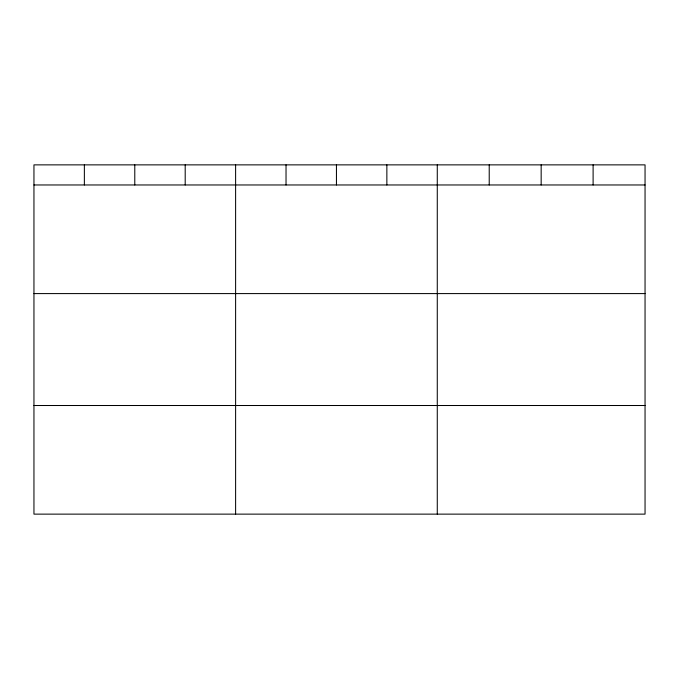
<?xml version="1.0" encoding="UTF-8"?>
<svg xmlns="http://www.w3.org/2000/svg" width="679" height="679" viewBox="0 0 679 679"><rect width="100%" height="100%" fill="white"/><g stroke="black" fill="none" stroke-linecap="round" stroke-linejoin="round"><path stroke-width="1.02" d="M645.05 293.591L645.05 164.87L33.95 164.87L33.95 514.13L645.05 514.13L645.05 293.591L33.95 293.591M33.95 184.968L645.05 184.968M33.95 405.507L645.05 405.507M593.106 164.87L593.106 184.968M541.163 164.87L541.163 184.968M489.219 164.87L489.219 184.968M437.276 164.87L437.276 514.13M386.86 164.87L386.86 184.968M336.445 164.87L336.445 184.968M286.029 164.87L286.029 184.968M235.613 164.87L235.613 514.13M185.197 164.87L185.197 184.968M134.782 164.87L134.782 184.968M84.366 164.87L84.366 184.968"/></g></svg>
